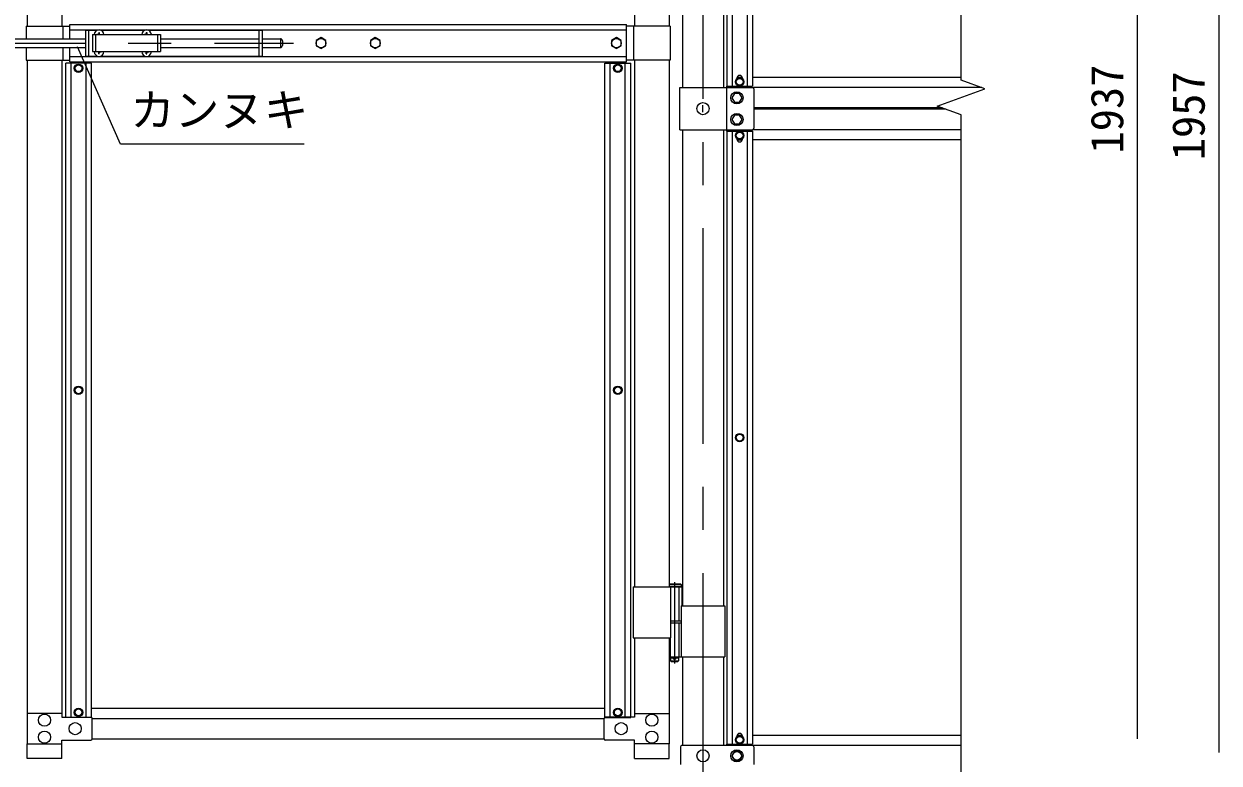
# Model space of a CAD drawing. Units: millimetres, scale not verified. Extents: x -4200 to 4200, y -2970 to 2970.
# Drawn here: x 493 to 2253, y -792 to 297 of the extents above; entities that cross this region are included whole.
import ezdxf
from ezdxf.enums import TextEntityAlignment as Align

# ---------------------------------------------------------------- set-up
doc = ezdxf.new("R2010")
doc.units = ezdxf.units.MM
doc.header["$LTSCALE"] = 10
doc.linetypes.add('DASHED', pattern=[7.5, 6, -1.5])
doc.linetypes.add('USER1', pattern=[50.8, 31.75, -6.35, 6.35, -6.35])
for name, color, linetype, lineweight in [('0-1_D-STR-DIM', 7, 'Continuous', 13), ('0-2_D-BMK', 2, 'USER1', 13), ('0-4_D-STR3', 3, 'Continuous', 13), ('0-5_D-STR1', 1, 'Continuous', 25), ('0-B_D-STR-TXT', 7, 'Continuous', 13)]:
    doc.layers.add(name, color=color, linetype=linetype, lineweight=lineweight)
doc.styles.add('ＭＳ ゴシック', font='')
doc.styles.get('ＭＳ ゴシック').set_extended_font_data('MS Gothic')

msp = doc.modelspace()

# ---------------------------------------------------------------- linework, layer by layer
at = {"layer": '0-1_D-STR-DIM'}
for p, q in [((1873.31, 214.11), (1873.31, 1566.46)), ((2133.31, -756.54), (2133.31, 1100.46)), ((2253.31, -776.54), (2253.31, 1100.46)), ((1908.55, 201.29), (1873.31, 214.11)), ((1838.08, 175.64), (1908.55, 201.29)), ((1873.31, 162.81), (1838.08, 175.64)), ((1873.31, -807.93), (1873.31, 162.81)), ((2133.31, -756.54), (2133.31, -716.54))]:
    msp.add_line(p, q, dxfattribs=at)
at = {"layer": '0-2_D-BMK'}
for p, q in [((1493.31, 1519.75), (1493.31, -1227.11)), ((265.84, 268.45), (890.3, 268.45)), ((1493.31, 167), (1493.31, 176.93)), ((1451.47, -525.74), (1451.47, -645.74)), ((1456.47, -637.74), (1446.47, -637.74))]:
    msp.add_line(p, q, dxfattribs=at)
at = {"layer": '0-4_D-STR3'}
for p, q in [((1528.31, 1108.21), (1528.31, 205.21)), ((1536.31, 1108.21), (1536.31, 205.21)), ((1558.31, 1108.21), (1558.31, 205.21)), ((1566.31, 1108.21), (1566.31, 205.21)), ((496.71, 293.45), (496.71, 274.95)), ((496.71, 293.45), (560.81, 293.45)), ((550.71, 293.45), (550.71, 274.95)), ((560.81, 295.95), (1380.81, 295.95)), ((560.81, 274.95), (560.81, 295.95)), ((560.81, 287.95), (1380.81, 287.95)), ((583.96, 287.45), (583.96, 249.45)), ((583.96, 287.45), (601.37, 287.45)), ((588.46, 287.45), (588.46, 249.45)), ((603.57, 284.1), (603.55, 282.81)), ((603.57, 284.1), (604.36, 284.1)), ((604.36, 284.1), (604.38, 282.81)), ((606.56, 287.45), (671.37, 287.45)), ((673.57, 284.1), (673.55, 282.81)), ((673.57, 284.1), (674.36, 284.1)), ((674.36, 284.1), (674.38, 282.81)), ((676.56, 287.45), (843.96, 287.45)), ((839.46, 287.45), (839.46, 249.45)), ((843.96, 287.45), (843.96, 249.45)), ((1380.81, 240.95), (1380.81, 295.95)), ((1444.91, 293.45), (1380.81, 293.45)), ((1390.91, 293.45), (1390.91, 243.45)), ((1444.91, 293.45), (1444.91, 243.45)), ((403.16, 274.95), (583.96, 274.95)), ((594.46, 280.95), (594.46, 255.95)), ((594.46, 280.95), (694.46, 280.95)), ((602.11, 281.37), (600.81, 281.35)), ((600.81, 281.35), (600.81, 280.95)), ((672.11, 281.37), (670.81, 281.35)), ((670.81, 281.35), (670.81, 280.95)), ((675.82, 281.37), (677.11, 281.35)), ((677.11, 281.35), (677.11, 280.95)), ((694.46, 280.95), (694.46, 255.95)), ((694.46, 274.95), (839.46, 274.95)), ((843.96, 274.95), (870.96, 274.95)), ((870.96, 274.95), (870.96, 261.95)), ((873.96, 271.95), (873.96, 264.95)), ((403.16, 261.95), (583.96, 261.95)), ((496.71, 261.95), (496.71, 243.45)), ((550.71, 261.95), (550.71, 243.45)), ((560.81, 240.95), (560.81, 261.95)), ((560.81, 248.95), (1380.81, 248.95)), ((583.96, 249.45), (601.37, 249.45)), ((594.46, 255.95), (694.46, 255.95)), ((600.81, 255.56), (600.81, 255.95)), ((602.11, 255.54), (600.81, 255.56)), ((603.57, 252.8), (603.55, 254.1)), ((603.57, 252.8), (604.36, 252.8)), ((604.36, 252.8), (604.38, 254.1)), ((605.82, 255.54), (607.11, 255.56)), ((606.56, 249.45), (671.37, 249.45)), ((607.11, 255.56), (607.11, 255.95)), ((670.81, 255.56), (670.81, 255.95)), ((672.11, 255.54), (670.81, 255.56)), ((673.57, 252.8), (673.55, 254.1)), ((673.57, 252.8), (674.36, 252.8)), ((674.36, 252.8), (674.38, 254.1)), ((675.82, 255.54), (677.11, 255.56)), ((676.56, 249.45), (843.96, 249.45)), ((677.11, 255.56), (677.11, 255.95)), ((694.46, 261.95), (839.46, 261.95)), ((843.96, 261.95), (870.96, 261.95)), ((496.71, 243.45), (560.81, 243.45)), ((592.81, 239.2), (554.81, 239.2)), ((554.81, -725.29), (554.81, 239.2)), ((560.81, 240.95), (1380.81, 240.95)), ((562.81, -725.29), (562.81, 239.2)), ((584.81, -725.29), (584.81, 239.2)), ((592.81, -725.29), (592.81, 239.2)), ((1348.81, 239.2), (1386.81, 239.2)), ((1348.81, -725.29), (1348.81, 239.2)), ((1356.81, -725.29), (1356.81, 239.2)), ((1378.81, -725.29), (1378.81, 239.2)), ((1444.91, 243.45), (1380.81, 243.45)), ((1386.81, -725.29), (1386.81, 239.2)), ((1543.31, 216.26), (1543.31, 216.96)), ((1551.31, 216.96), (1551.31, 216.26)), ((1459.36, 202.96), (1566.31, 202.96)), ((1459.36, 140.96), (1459.36, 202.96)), ((1528.31, 205.21), (1566.31, 205.21)), ((1528.31, 140.96), (1528.31, 202.96)), ((1539.56, 194.46), (1535.81, 187.96)), ((1547.07, 194.46), (1539.56, 194.46)), ((1568.31, 200.96), (1568.31, 142.96)), ((1535.81, 187.96), (1539.56, 181.46)), ((1539.56, 181.46), (1547.07, 181.46)), ((1539.56, 162.46), (1535.81, 155.96)), ((1547.07, 162.46), (1539.56, 162.46)), ((1459.36, 140.96), (1566.31, 140.96)), ((1535.81, 155.96), (1539.56, 149.46)), ((1539.56, 149.46), (1547.07, 149.46)), ((1528.31, 138.71), (1566.31, 138.71)), ((1528.31, 138.71), (1528.31, -764.29)), ((1536.31, 138.71), (1536.31, -764.29)), ((1543.31, 127.66), (1543.31, 126.96)), ((1551.31, 126.96), (1551.31, 127.66)), ((1558.31, 138.71), (1558.31, -764.29)), ((1566.31, 138.71), (1566.31, -764.29)), ((1390.51, -532.74), (1390.51, -607.74)), ((1390.51, -532.74), (1462.27, -532.74)), ((1460.47, -528.74), (1443.31, -528.74)), ((1461.47, -529.74), (1443.31, -529.74)), ((1461.47, -532.74), (1443.31, -532.74)), ((1445.31, -532.74), (1445.31, -607.74)), ((1460.47, -528.74), (1461.47, -529.74)), ((1461.47, -532.74), (1461.47, -529.74)), ((1462.27, -532.74), (1462.27, -560.74)), ((1461.06, -560.74), (1525.56, -560.74)), ((1461.06, -560.74), (1461.06, -635.74)), ((1525.56, -560.74), (1525.56, -635.74)), ((1445.31, -582.74), (1461.06, -582.74)), ((1445.31, -585.74), (1461.06, -585.74)), ((1445.31, -585.74), (1461.06, -585.74)), ((1390.51, -607.74), (1445.31, -607.74)), ((1443.31, -635.74), (1525.56, -635.74)), ((1445.47, -635.74), (1445.47, -641.74)), ((1445.47, -641.74), (1446.47, -642.74)), ((1445.47, -641.74), (1457.47, -641.74)), ((1446.47, -642.74), (1456.47, -642.74)), ((1456.47, -642.74), (1457.47, -641.74)), ((1457.47, -635.74), (1457.47, -641.74)), ((592.81, -725.29), (554.81, -725.29)), ((593.86, -756.54), (593.86, -726.54)), ((1347.76, -756.54), (1347.76, -726.54)), ((1348.81, -725.29), (1386.81, -725.29)), ((1543.31, -753.24), (1543.31, -752.54)), ((1551.31, -752.54), (1551.31, -753.24)), ((1459.98, -768.54), (1459.98, -794.54)), ((1566.31, -766.54), (1461.98, -766.54)), ((1528.31, -764.29), (1566.31, -764.29)), ((1568.31, -768.54), (1568.31, -794.54))]:
    msp.add_line(p, q, dxfattribs=at)
at = {"layer": '0-4_D-STR3', "linetype": 'DASHED'}
for p, q in [((598.96, 280.95), (598.96, 255.95)), ((689.96, 280.95), (689.96, 255.95)), ((1457.77, -532.74), (1457.77, -582.74)), ((1457.77, -585.74), (1457.77, -635.74)), ((1445.17, -607.74), (1445.17, -635.74))]:
    msp.add_line(p, q, dxfattribs=at)
at = {"layer": '0-4_D-STR3'}
for points in [[(605.82, 281.37), (607.11, 281.35), (607.11, 280.95)], [(1547.07, 181.46), (1550.82, 187.96), (1547.07, 194.46)], [(1547.07, 149.46), (1550.82, 155.96), (1547.07, 162.46)], [(549.11, -719.04), (498.31, -719.04), (498.31, -764.04), (549.11, -764.04), (549.11, -758.54), (591.86, -758.54)], [(549.11, -719.04), (549.11, -724.54), (591.86, -724.54)], [(1392.51, -719.04), (1443.31, -719.04), (1443.31, -764.04), (1392.51, -764.04), (1392.51, -758.54), (1349.76, -758.54)], [(1392.51, -719.04), (1392.51, -724.54), (1349.76, -724.54)]]:
    msp.add_lwpolyline(points, dxfattribs=at)
for points in [[(930.81, 276.55), (923.8, 272.5), (923.8, 264.4), (930.81, 260.35), (937.83, 264.4), (937.83, 272.5)], [(1010.81, 276.55), (1003.8, 272.5), (1003.8, 264.4), (1010.81, 260.35), (1017.83, 264.4), (1017.83, 272.5)], [(1365.81, 276.55), (1358.8, 272.5), (1358.8, 264.4), (1365.81, 260.35), (1372.83, 264.4), (1372.83, 272.5)], [(568.04, 231.45), (570.93, 236.45), (576.7, 236.45), (579.59, 231.45), (576.7, 226.45), (570.93, 226.45)], [(1373.59, 231.45), (1370.7, 236.45), (1364.93, 236.45), (1362.04, 231.45), (1364.93, 226.45), (1370.7, 226.45)], [(1541.54, 211.46), (1544.43, 216.46), (1550.2, 216.46), (1553.09, 211.46), (1550.2, 206.46), (1544.43, 206.46)], [(1541.54, 132.46), (1544.43, 137.46), (1550.2, 137.46), (1553.09, 132.46), (1550.2, 127.46), (1544.43, 127.46)], [(568.04, -243.04), (570.93, -238.04), (576.7, -238.04), (579.59, -243.04), (576.7, -248.04), (570.93, -248.04)], [(1373.59, -243.04), (1370.7, -238.04), (1364.93, -238.04), (1362.04, -243.04), (1364.93, -248.04), (1370.7, -248.04)], [(1541.54, -312.79), (1544.43, -307.79), (1550.2, -307.79), (1553.09, -312.79), (1550.2, -317.79), (1544.43, -317.79)], [(568.04, -717.54), (570.93, -722.54), (576.7, -722.54), (579.59, -717.54), (576.7, -712.54), (570.93, -712.54)], [(568.04, -717.54), (570.93, -722.54), (576.7, -722.54), (579.59, -717.54), (576.7, -712.54), (570.93, -712.54)], [(1373.59, -717.54), (1370.7, -722.54), (1364.93, -722.54), (1362.04, -717.54), (1364.93, -712.54), (1370.7, -712.54)], [(1541.54, -758.04), (1544.43, -753.04), (1550.2, -753.04), (1553.09, -758.04), (1550.2, -763.04), (1544.43, -763.04)], [(1550.81, -781.54), (1547.07, -775.04), (1539.56, -775.04), (1535.81, -781.54), (1539.56, -788.04), (1547.07, -788.04)]]:
    msp.add_lwpolyline(points, close=True, dxfattribs=at)
for centre, radius in [((930.81, 268.45), 7.03), ((1010.81, 268.45), 7.03), ((1365.81, 268.45), 7.03), ((573.81, 231.45), 6.25), ((573.81, 231.45), 5), ((1367.81, 231.45), 6.25), ((1367.81, 231.45), 5), ((1547.31, 211.46), 6.25), ((1547.31, 211.46), 5), ((1543.31, 187.96), 9), ((1493.31, 171.96), 9), ((1543.31, 155.96), 9), ((1547.31, 132.46), 6.25), ((1547.31, 132.46), 5), ((573.81, -243.04), 6.25), ((573.81, -243.04), 5), ((1367.81, -243.04), 6.25), ((1367.81, -243.04), 5), ((1547.31, -312.79), 6.25), ((1547.31, -312.79), 5), ((1451.47, -637.74), 2), ((523.71, -729.04), 9), ((573.81, -717.54), 6.25), ((573.81, -717.54), 6.25), ((573.81, -717.54), 5), ((573.81, -717.54), 5), ((1367.81, -717.54), 6.25), ((1367.81, -717.54), 5), ((1417.91, -729.04), 9), ((568.86, -741.54), 9), ((1372.76, -741.54), 9), ((523.71, -754.04), 9), ((1417.91, -754.04), 9), ((1547.31, -758.04), 6.25), ((1547.31, -758.04), 5), ((1493.31, -781.54), 9), ((1543.31, -781.54), 9), ((1543.31, -781.54), 6.5)]:
    msp.add_circle(centre, radius, dxfattribs=at)
for centre, radius, start, end in [((603.96, 280.95), 7, 0, 180), ((602.06, 282.86), 1.49, 270, 0), ((605.87, 282.86), 1.49, 180, 270), ((673.96, 280.95), 7, 0, 180), ((672.06, 282.86), 1.49, 270, 0), ((675.87, 282.86), 1.49, 180, 270), ((870.96, 271.95), 3, 0, 90), ((870.96, 264.95), 3, 270, 0), ((603.96, 255.95), 7, 180, 0), ((602.06, 254.05), 1.49, 0, 90), ((605.87, 254.05), 1.49, 90, 180), ((673.96, 255.95), 7, 180, 0), ((672.06, 254.05), 1.49, 0, 90), ((675.87, 254.05), 1.49, 90, 180), ((1547.31, 216.96), 4, 0, 180), ((1566.31, 200.96), 2, 0, 90), ((1566.31, 142.96), 2, 270, 0), ((1547.31, 126.96), 4, 180, 0), ((591.86, -726.54), 2, 0, 90), ((1349.76, -726.54), 2, 90, 180), ((591.86, -756.54), 2, 270, 0), ((1349.76, -756.54), 2, 180, 270), ((1547.31, -752.54), 4, 0, 180), ((1461.98, -768.54), 2, 90, 180), ((1566.31, -768.54), 2, 0, 90)]:
    msp.add_arc(centre, radius, start, end, dxfattribs=at)
at = {"layer": '0-5_D-STR1'}
for p, q in [((498.31, 1043.14), (498.31, 293.45)), ((549.11, 1043.14), (549.11, 293.45)), ((1392.51, 913.26), (1392.51, 293.45)), ((1443.31, 913.26), (1443.31, 293.45)), ((1443.31, 913.26), (1443.31, 293.45)), ((1463.06, 885.26), (1463.06, 202.96)), ((1523.56, 885.26), (1523.56, 202.96)), ((498.31, 243.45), (498.31, -719.04)), ((549.11, 243.45), (549.11, -719.04)), ((1392.51, 243.45), (1392.51, -532.74)), ((1443.31, 243.45), (1443.31, -532.74)), ((1551.19, 217.96), (1543.44, 217.96)), ((1873.31, 217.96), (1566.31, 217.96)), ((1528.31, 202.96), (1528.31, 205.21)), ((1903.95, 202.96), (1567.64, 202.96)), ((1845.42, 172.96), (1568.31, 172.96)), ((1850.92, 170.96), (1568.31, 170.96)), ((1463.06, 140.96), (1463.06, -560.74)), ((1523.56, 140.96), (1523.56, -560.74)), ((1528.31, 138.71), (1528.31, 140.96)), ((1873.31, 140.96), (1566.31, 140.96)), ((1543.44, 125.96), (1551.19, 125.96)), ((1873.31, 125.96), (1566.31, 125.96)), ((1392.51, -607.74), (1392.51, -719.04)), ((1443.31, -607.74), (1443.31, -719.04)), ((1463.06, -635.74), (1463.06, -766.54)), ((1523.56, -635.74), (1523.56, -766.54)), ((592.81, -711.54), (1348.81, -711.54)), ((593.86, -726.54), (1347.76, -726.54)), ((593.86, -756.54), (1347.76, -756.54)), ((1551.19, -751.54), (1543.44, -751.54)), ((1873.31, -751.54), (1566.31, -751.54)), ((549.11, -785.37), (549.11, -764.04)), ((1392.51, -785.37), (1392.51, -764.04)), ((1528.31, -766.54), (1528.31, -764.29)), ((1873.31, -766.54), (1565.96, -766.54))]:
    msp.add_line(p, q, dxfattribs=at)
for points in [[(549.11, -785.37), (498.31, -785.37), (498.31, -764.04)], [(1392.51, -785.37), (1443.31, -785.37), (1443.31, -764.04)]]:
    msp.add_lwpolyline(points, dxfattribs=at)
at = {"layer": '0-B_D-STR-TXT'}
msp.add_lwpolyline([(905.98, 119.46), (635.66, 119.46), (572.16, 262.9)], dxfattribs=at)

# ---------------------------------------------------------------- texts
at = {"layer": '0-1_D-STR-DIM', "style": 'ＭＳ ゴシック'}
for s, p in [('1937', (2126.57, 105.96)), ('1957', (2246.57, 95.96))]:
    msp.add_text(s, height=48.09, rotation=90, dxfattribs=at).set_placement(p, align=Align.BOTTOM_LEFT)
at = {"layer": '0-B_D-STR-TXT', "style": 'ＭＳ ゴシック'}
msp.add_text('カンヌキ', height=48.09, dxfattribs=at).set_placement((649.88, 131.54), align=Align.BOTTOM_LEFT)

doc.saveas('drawing.dxf')
